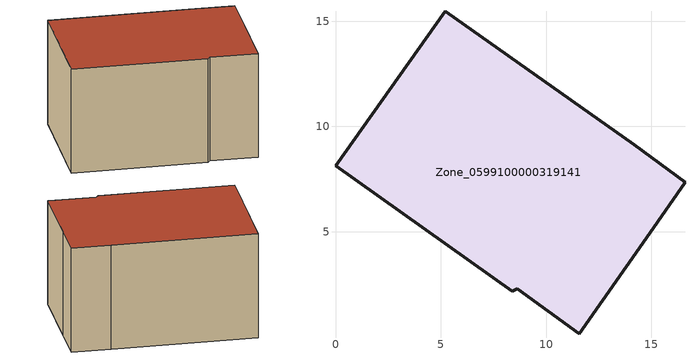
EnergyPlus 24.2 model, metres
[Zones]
Zone_0599100000319141
 floor ground (C_G): 16.6,7.34 14.92,4.92 11.57,0.16 8.63,2.29 8.39,2.18 0,8.14 5.21,15.47 14.19,9.12 z0
 wall outside (C_F): 14.92,4.92 16.6,7.34 14.19,9.12 5.21,15.47 0,8.14 8.39,2.18 8.63,2.29 11.57,0.16 14.92,4.92 z0:8.36
 roof outside (C_R): 8.63,2.29 11.57,0.16 14.92,4.92 16.6,7.34 14.19,9.12 5.21,15.47 0,8.14 8.39,2.18 z8.36
[BUILDING]
Pand.0599100000319141: North Axis=0; Terrain=City; Loads Convergence Tolerance Value=0.04; Temperature Convergence Tolerance Value=0.4; Solar Distribution=FullExterior; Maximum Number of Warmup Days=25; Minimum Number of Warmup Days=1
[Site:Location]
Rotterdam.The.Hague.AP_ZH_NLD Design_Conditions: Latitude=51.96; Longitude=4.45; Time Zone=1; Elevation=-4.5
[SITE:GROUNDTEMPERATURE:BUILDINGSURFACE]
18, 18, 18, 18, 18, 18, 18, 18, 18, 18, 18, 18
[MATERIAL] Thermal Absorptance=0.9; Solar Absorptance=0.7; Visible Absorptance=0.7
Name | Roughness | Thickness | Conductivity | Density | Specific Heat
G.D.1992-2005 | MediumSmooth | 0.15 | 0.06 | 540 | 1210
F.D.1992-2005 | Rough | 0.3 | 0.12 | 1920 | 840
R.D.1992-2005 | MediumRough | 0.2 | 0.08 | 1500 | 1000
[CONSTRUCTION]
C_G: G.D.1992-2005
C_F: F.D.1992-2005
C_R: R.D.1992-2005
[ZONE]
Zone_0599100000319141: Type=1; Multiplier=1; Ceiling Height=Autocalculate; Volume=Autocalculate; Floor Area=autocalculate; Part of Total Floor Area=Yes
[ZONEINFILTRATION:DESIGNFLOWRATE]
Infil_Zone_0599100000319141: Zone or ZoneList or Space or SpaceList=Zone_0599100000319141; Schedule=AlwaysOn; Design Flow Rate Calculation Method=Flow/Area; Flow Rate per Floor Area=0.0021; Constant Term Coefficient=1; Temperature Term Coefficient=0; Velocity Term Coefficient=0; Velocity Squared Term Coefficient=0
[HVACTEMPLATE:ZONE:IDEALLOADSAIRSYSTEM]
Zone_0599100000319141: Maximum Heating Supply Air Temperature=50; Minimum Cooling Supply Air Temperature=13; Maximum Heating Supply Air Humidity Ratio=0.0156; Minimum Cooling Supply Air Humidity Ratio=0.0077; Heating Limit=NoLimit; Cooling Limit=NoLimit; Dehumidification Control Type=ConstantSensibleHeatRatio; Cooling Sensible Heat Ratio=0.7; Dehumidification Setpoint=60; Humidification Control Type=None; Humidification Setpoint=30; Outdoor Air Method=None; Outdoor Air Flow Rate per Person=0.00944; Outdoor Air Flow Rate per Zone Floor Area=0; Outdoor Air Flow Rate per Zone=0; Demand Controlled Ventilation Type=None; Outdoor Air Economizer Type=NoEconomizer; Heat Recovery Type=None; Sensible Heat Recovery Effectiveness=0.7; Latent Heat Recovery Effectiveness=0.65
[ZONECONTROL:THERMOSTAT]
ThermostatControl_Zone_0599100000319141: Zone or ZoneList=Zone_0599100000319141; Control Type Schedule=DualSetpointControlType; Control 1=Thermostat_Zone_0599100000319141; Temperature Difference Between Cutout And Setpoint=0
[THERMOSTATSETPOINT:DUALSETPOINT]
Thermostat_Zone_0599100000319141: Heating Setpoint Temperature Schedule=HeatingSetpoint_Zone_0599100000319141; Cooling Setpoint Temperature Schedule=CoolingSetpoint_Zone_0599100000319141
[SCHEDULE:COMPACT]
HeatingSetpoint_Zone_0599100000319141: Through: 12/31, For: AllDays, Until: 24:00, 21
CoolingSetpoint_Zone_0599100000319141: Through: 12/31, For: AllDays, Until: 24:00, 24
DualSetpointControlType: Through: 12/31, For: AllDays, Until: 24:00, 4
AlwaysOn: Through: 12/31, For: AllDays, Until: 24:00, 1
